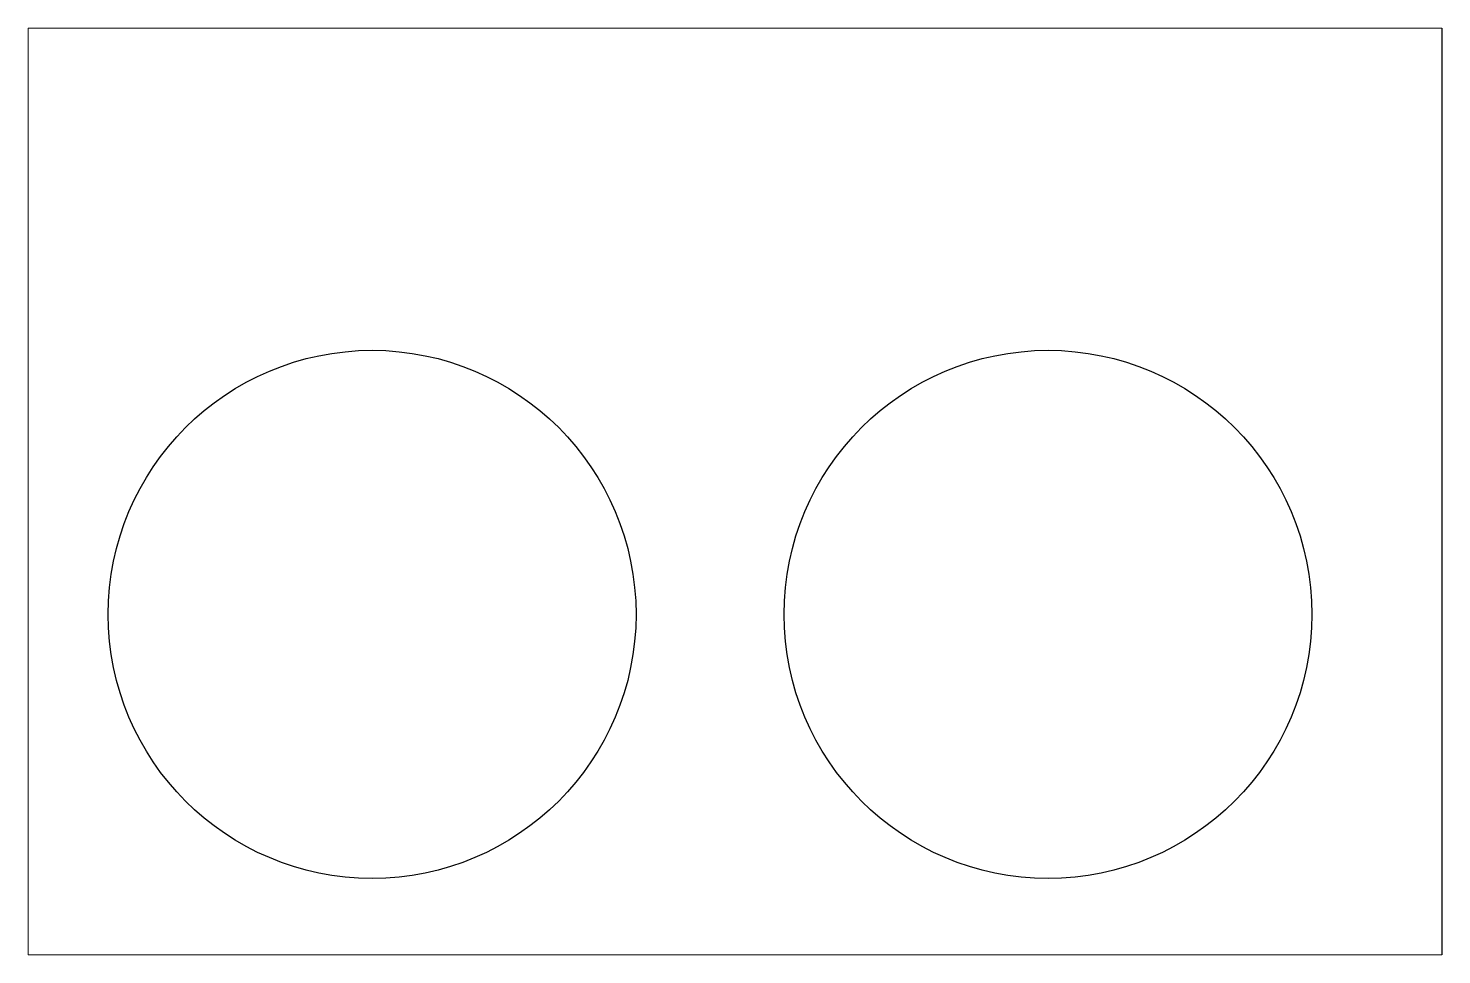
# Paper-space layout 'Layout1' of a CAD drawing. Header units: millimetres. Extents: x 0 to 257, y 13 to 182.
# The model-space entities are those that its viewports show. They can reach past a viewport. Long polylines and large blocks are cut down to what shows.
import ezdxf

# ---------------------------------------------------------------- set-up
doc = ezdxf.new("R2010")
doc.units = ezdxf.units.MM
doc.header["$LTSCALE"] = 10
doc.layers.add('BOLTS', color=6, linetype='Continuous')
doc.layers.add('MEMBERS', color=5, linetype='Continuous')

msp = doc.modelspace()

# ---------------------------------------------------------------- linework, layer by layer
at = {"layer": 'BOLTS', "color": 4, "linetype": 'Continuous'}
for centre in [(71, -25.36), (210.58, -25.36)]:
    msp.add_circle(centre, 54.5, dxfattribs=at)
at = {"layer": 'MEMBERS', "color": 3, "linetype": 'Continuous'}
for p, q in [((0, -95.61), (0, 95.61)), ((0, 95.61), (291.87, 95.61)), ((291.87, 95.61), (291.87, -95.61)), ((291.87, -95.61), (0, -95.61))]:
    msp.add_line(p, q, dxfattribs=at)

psp = doc.layouts.get("Layout1")

# ---------------------------------------------------------------- viewports
at = {"layer": '0'}
psp.add_viewport(center=(128.5, 97.5), size=(257, 168.3721), view_center_point=(145.94, 0), view_height=191.2187, dxfattribs=at)

doc.saveas('drawing.dxf')
